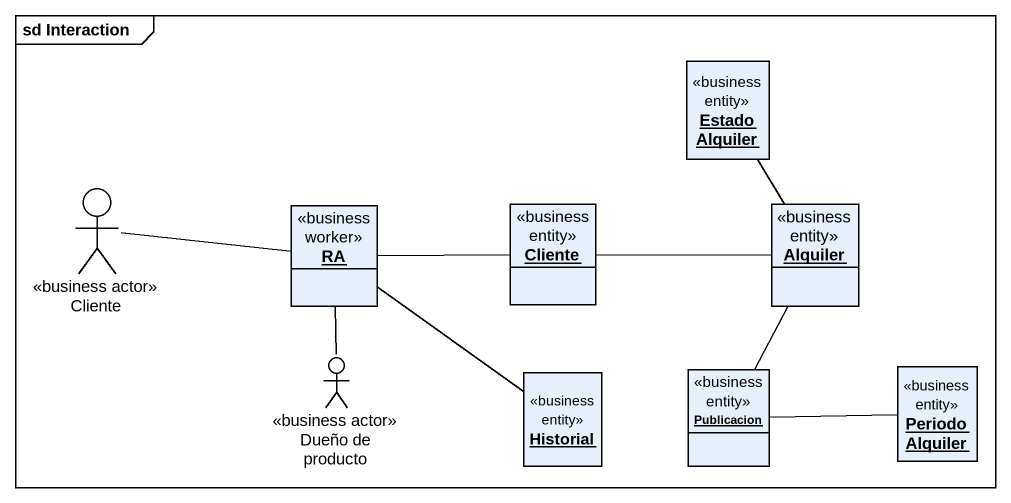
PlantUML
@startuml
mainframe sd Interaction
allowmixing
hide circle
hide empty members
object "Estado Alquiler" as Estado_Alquiler <<business entity>>
actor Cliente <<business actor>>
object RA <<business worker>>
object "Cliente" as Cliente_2 <<business entity>>
object Alquiler <<business entity>>
actor "Dueño de producto" as Dueño_de_producto <<business actor>>
object Historial <<business entity>>
object Publicacion <<business entity>>
object "Periodo Alquiler" as Periodo_Alquiler <<business entity>>
Cliente -right- RA
RA -right- Cliente_2
RA -- Dueño_de_producto
RA -- Historial
Cliente_2 -right- Alquiler
Alquiler -up- Estado_Alquiler
Alquiler -- Publicacion
Publicacion -right- Periodo_Alquiler
@enduml
